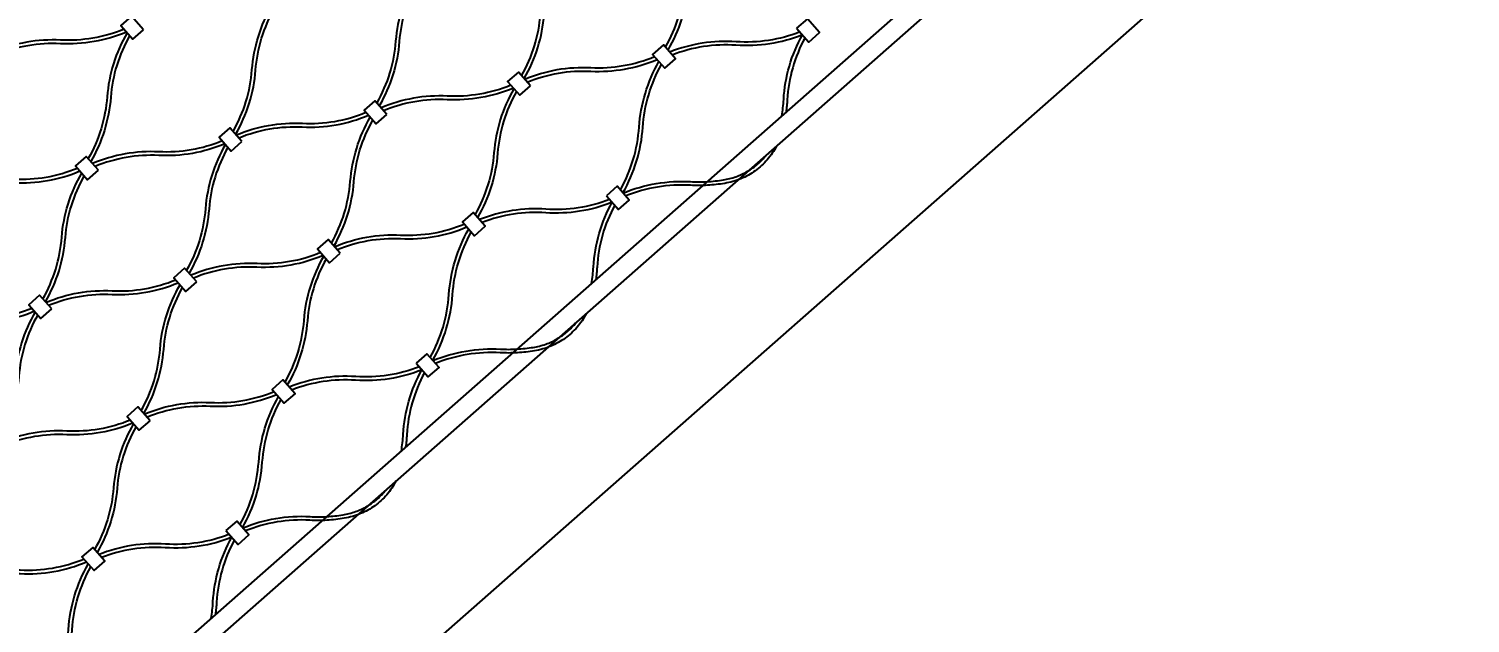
# Model space of a CAD drawing. Header units: millimetres. Extents: x 832728086 to 834530684, y 817551485 to 818349469.
# Drawn here: x 834421132 to 834421735, y 817819028 to 817819277 of the extents above; entities that cross this region are included whole.
import ezdxf

# ---------------------------------------------------------------- set-up
doc = ezdxf.new("R2010")
doc.units = ezdxf.units.MM
doc.header["$LTSCALE"] = 100
doc.layers.add('056-Railing-l', color=6, linetype='Continuous', lineweight=25)
for name, color, linetype in [('A-COLS', 3, 'Continuous'), ('DLN0401_', 7, 'Continuous'), ('mesh- l', 8, 'Continuous')]:
    doc.layers.add(name, color=color, linetype=linetype)
doc.styles.get("Standard").update_dxf_attribs({"font": 'swiss.ttf'})

msp = doc.modelspace()

# ---------------------------------------------------------------- linework, layer by layer
at = {"layer": '056-Railing-l'}
for points in [[(834421017.3216, 817818862.1527), (834422015.7335, 817819740.83)], [(834421022.6069, 817818856.1472), (834422021.0188, 817819734.8245)]]:
    msp.add_lwpolyline(points, dxfattribs=at)
at = {"layer": 'A-COLS'}
msp.add_line((834424152.0256, 817821529.0111, 0.0052), (834419835.8825, 817817730.4819, 0.0052), dxfattribs=at)
at = {"layer": 'mesh- l'}
for points in [[(834421414.3321, 817819321.5626, 0.05643381), (834421408.6405, 817819308.6165, 0.05608633), (834421405.9778, 817819294.7264, -0.05520174), (834421403.4447, 817819281.3853, -0.05548959), (834421398.0471, 817819268.9256)], [(834421415.3989, 817819320.3503, 0.05541212), (834421410.015, 817819307.9022, 0.05509445), (834421407.4877, 817819294.5762, -0.0561917), (834421404.8191, 817819280.6711, -0.05650781), (834421399.1137, 817819267.7137)], [(834421337.9659, 817819256.971, 0.05541212), (834421343.3498, 817819269.4192, 0.05509445), (834421345.8771, 817819282.7452, -0.0561917), (834421348.5458, 817819296.6503, -0.05650781), (834421354.2511, 817819309.6077)], [(834421339.0328, 817819255.7588, 0.05643381), (834421344.7244, 817819268.7049, 0.05608633), (834421347.3871, 817819282.595, -0.05520174), (834421349.9202, 817819295.9361, -0.05548959), (834421355.3177, 817819308.3958)], [(834421293.6389, 817819298.2565, 0.05643381), (834421287.9473, 817819285.3105, 0.05608633), (834421285.2846, 817819271.4204, -0.05520174), (834421282.7515, 817819258.0793, -0.05548959), (834421277.3539, 817819245.6196)], [(834421294.7057, 817819297.0443, 0.05541212), (834421289.3218, 817819284.5962, 0.05509445), (834421286.7945, 817819271.2702, -0.0561917), (834421284.1259, 817819257.3651, -0.05650781), (834421278.4205, 817819244.4076)], [(834421217.2727, 817819233.665, 0.05541212), (834421222.6566, 817819246.1132, 0.05509445), (834421225.1839, 817819259.4391, -0.0561917), (834421227.8526, 817819273.3443, -0.05650781), (834421233.5579, 817819286.3017)], [(834421218.3396, 817819232.4528, 0.05643381), (834421224.0312, 817819245.3988, 0.05608633), (834421226.6939, 817819259.289, -0.05520174), (834421229.227, 817819272.63, -0.05548959), (834421234.6245, 817819285.0897)], [(834421171.6481, 817819276.4249, -0.05541212), (834421158.6168, 817819272.6663, -0.05509445), (834421145.0777, 817819271.8527, 0.0561917), (834421130.9462, 817819270.9724, 0.05650781), (834421117.3689, 817819266.9596)], [(834421172.7149, 817819275.2127, -0.05643381), (834421159.1506, 817819271.2121, -0.05608633), (834421145.0348, 817819270.3358, 0.05520174), (834421131.48, 817819269.5184, 0.05548959), (834421118.4354, 817819265.7477)], [(834421172.9457, 817819274.9505, 0.05643381), (834421167.2541, 817819262.0045, 0.05608633), (834421164.5914, 817819248.1143, -0.05520174), (834421162.0583, 817819234.7733, -0.05548959), (834421156.6607, 817819222.3136)], [(834421454.3689, 817819275.2842, -0.05599755), (834421441.2697, 817819271.7544, -0.0550563), (834421427.7121, 817819271.1938, 0.05611313), (834421413.5612, 817819270.5788, 0.05708602), (834421399.9116, 817819266.8071)], [(834421174.0125, 817819273.7383, 0.05541212), (834421168.6286, 817819261.2901, 0.05509445), (834421166.1013, 817819247.9642, -0.0561917), (834421163.4327, 817819234.059, -0.05650781), (834421157.7273, 817819221.1016)], [(834421455.4415, 817819274.0654, -0.05708602), (834421441.7919, 817819270.2937, -0.05611313), (834421427.641, 817819269.6787, 0.0550563), (834421414.0834, 817819269.118, 0.05599755), (834421400.9842, 817819265.5883)], [(834421446.8048, 817819240.1301, 0.01408298), (834421447.2957, 817819243.5723, 0.01401475), (834421447.5926, 817819247.0368, -0.05610981), (834421449.9828, 817819260.9982, -0.05708383), (834421455.4415, 817819274.0654)], [(834421456.5156, 817819272.8479, 0.05599537), (834421451.3663, 817819260.2964, 0.05505305), (834421449.1046, 817819246.9167, -0.01031216), (834421448.9001, 817819244.3026, -0.0103492), (834421448.5878, 817819241.6992)], [(834421339.2635, 817819255.4966, -0.05643381), (834421352.8278, 817819259.4972, -0.05608633), (834421366.9437, 817819260.3735, 0.05520174), (834421380.4985, 817819261.191, 0.05548959), (834421393.543, 817819264.9617)], [(834421340.3304, 817819254.2844, -0.05541212), (834421353.3617, 817819258.043, -0.05509445), (834421366.9008, 817819258.8567, 0.0561917), (834421381.0323, 817819259.7369, 0.05650781), (834421394.6096, 817819263.7497)], [(834421379.3003, 817819209.2182, 0.05501314), (834421384.6619, 817819221.9145, 0.05502564), (834421387.1254, 817819235.4745, -0.05608013), (834421389.7269, 817819249.6247, -0.05606721), (834421395.4075, 817819262.8431)], [(834421380.3729, 817819207.9994, 0.05606721), (834421386.0535, 817819221.2179, 0.05608013), (834421388.655, 817819235.368, -0.05502564), (834421391.1185, 817819248.928, -0.05501314), (834421396.4801, 817819261.6243)], [(834421333.4618, 817819253.0071, -0.05541212), (834421320.4305, 817819249.2484, -0.05509445), (834421306.8914, 817819248.4348, 0.0561917), (834421292.7599, 817819247.5545, 0.05650781), (834421279.1826, 817819243.5417)], [(834421334.5286, 817819251.7949, -0.05643381), (834421320.9644, 817819247.7943, -0.05608633), (834421306.8485, 817819246.918, 0.05520174), (834421293.2937, 817819246.1005, 0.05548959), (834421280.2492, 817819242.3298)], [(834421334.7594, 817819251.5326, 0.05643381), (834421329.0678, 817819238.5866, 0.05608633), (834421326.4051, 817819224.6965, -0.05520174), (834421323.872, 817819211.3554, -0.05548959), (834421318.4744, 817819198.8957)], [(834421335.8263, 817819250.3204, 0.05541212), (834421330.4423, 817819237.8723, 0.05509445), (834421327.9151, 817819224.5463, -0.0561917), (834421325.2464, 817819210.6412, -0.05650781), (834421319.541, 817819197.6838)], [(834421218.5703, 817819232.1906, -0.05643381), (834421232.1346, 817819236.1911, -0.05608633), (834421246.2505, 817819237.0675, 0.05520174), (834421259.8053, 817819237.8849, 0.05548959), (834421272.8498, 817819241.6556)], [(834421219.6372, 817819230.9783, -0.05541212), (834421232.6685, 817819234.737, -0.05509445), (834421246.2076, 817819235.5506, 0.0561917), (834421260.3391, 817819236.4309, 0.05650781), (834421273.9164, 817819240.4437)], [(834421258.3932, 817819186.9411, 0.05541212), (834421263.7772, 817819199.3893, 0.05509445), (834421266.3044, 817819212.7152, -0.0561917), (834421268.9731, 817819226.6204, -0.05650781), (834421274.6785, 817819239.5778)], [(834421259.4601, 817819185.7289, 0.05643381), (834421265.1517, 817819198.6749, 0.05608633), (834421267.8144, 817819212.5651, -0.05520174), (834421270.3475, 817819225.9062, -0.05548959), (834421275.7451, 817819238.3659)], [(834421212.7686, 817819229.7011, -0.05541212), (834421199.7373, 817819225.9424, -0.05509445), (834421186.1982, 817819225.1288, 0.0561917), (834421172.0667, 817819224.2485, 0.05650781), (834421158.4894, 817819220.2357)], [(834421213.8354, 817819228.4888, -0.05643381), (834421200.2712, 817819224.4883, -0.05608633), (834421186.1553, 817819223.612, 0.05520174), (834421172.6005, 817819222.7945, 0.05548959), (834421159.556, 817819219.0238)], [(834421214.0662, 817819228.2266, 0.05643381), (834421208.3746, 817819215.2806, 0.05608633), (834421205.7119, 817819201.3904, -0.05520174), (834421203.1788, 817819188.0494, -0.05548959), (834421197.7812, 817819175.5897)], [(834421215.1331, 817819227.0144, 0.05541212), (834421209.7491, 817819214.5663, 0.05509445), (834421207.2219, 817819201.2403, -0.0561917), (834421204.5532, 817819187.3351, -0.05650781), (834421198.8478, 817819174.3777)], [(834421444.5424, 817819227.482, -0.05861222), (834421440.7355, 817819221.8323, -0.05918417), (834421435.7169, 817819217.2265, -0.02931437), (834421432.8201, 817819215.3873, -0.02849813), (834421429.7302, 817819213.8943, -0.02885982), (834421426.3847, 817819212.7281, -0.02750146), (834421422.9287, 817819211.9454, -0.0280161), (834421415.7691, 817819211.1422, -0.02801983), (834421408.5645, 817819211.1446, 0.05502888), (834421394.8027, 817819210.4063, 0.05501523), (834421381.5331, 817819206.6843)], [(834421380.459, 817819207.9017, -0.05606931), (834421394.2866, 817819211.8745, -0.05608344), (834421408.6513, 817819212.6754, 0.02749376), (834421415.5523, 817819212.6659, 0.02749016), (834421422.4127, 817819213.4137, 0.04358453), (834421427.6102, 817819214.7444, 0.04703204), (834421432.4799, 817819216.9881, 0.04662132), (834421436.7032, 817819219.9962, 0.04736718), (834421440.2899, 817819223.7396)], [(834421097.8771, 817819208.8845, -0.05643381), (834421111.4414, 817819212.8851, -0.05608633), (834421125.5573, 817819213.7614, 0.05520174), (834421139.1121, 817819214.5789, 0.05548959), (834421152.1566, 817819218.3496)], [(834421098.944, 817819207.6723, -0.05541212), (834421111.9753, 817819211.431, -0.05509445), (834421125.5144, 817819212.2446, 0.0561917), (834421139.6459, 817819213.1249, 0.05650781), (834421153.2232, 817819217.1377)], [(834421137.7, 817819163.6351, 0.05541212), (834421143.084, 817819176.0832, 0.05509445), (834421145.6112, 817819189.4092, -0.0561917), (834421148.2799, 817819203.3143, -0.05650781), (834421153.9853, 817819216.2718)], [(834421138.7669, 817819162.4229, 0.05643381), (834421144.4585, 817819175.3689, 0.05608633), (834421147.1212, 817819189.259, -0.05520174), (834421149.6543, 817819202.6001, -0.05548959), (834421155.0519, 817819215.0598)], [(834421374.7962, 817819205.2542, -0.05599755), (834421361.697, 817819201.7245, -0.0550563), (834421348.1394, 817819201.1639, 0.05611313), (834421333.9885, 817819200.5488, 0.05708602), (834421320.3389, 817819196.7772)], [(834421375.8688, 817819204.0355, -0.05708602), (834421362.2192, 817819200.2638, -0.05611313), (834421348.0683, 817819199.6487, 0.0550563), (834421334.5107, 817819199.0881, 0.05599755), (834421321.4115, 817819195.5584)], [(834421367.2321, 817819170.1001, 0.01408298), (834421367.7231, 817819173.5424, 0.01401475), (834421368.0199, 817819177.0068, -0.05610981), (834421370.4102, 817819190.9683, -0.05708383), (834421375.8688, 817819204.0355)], [(834421376.943, 817819202.818, 0.05599537), (834421371.7936, 817819190.2665, 0.05505305), (834421369.532, 817819176.8868, -0.01031216), (834421369.3274, 817819174.2727, -0.0103492), (834421369.0151, 817819171.6693)], [(834421259.6909, 817819185.4667, -0.05643381), (834421273.2551, 817819189.4673, -0.05608633), (834421287.371, 817819190.3436, 0.05520174), (834421300.9258, 817819191.161, 0.05548959), (834421313.9703, 817819194.9317)], [(834421260.7577, 817819184.2545, -0.05541212), (834421273.789, 817819188.0131, -0.05509445), (834421287.3281, 817819188.8267, 0.0561917), (834421301.4596, 817819189.707, 0.05650781), (834421315.0369, 817819193.7198)], [(834421299.7276, 817819139.1883, 0.05501314), (834421305.0892, 817819151.8846, 0.05502564), (834421307.5527, 817819165.4446, -0.05608013), (834421310.1542, 817819179.5947, -0.05606721), (834421315.8348, 817819192.8132)], [(834421300.8003, 817819137.9695, 0.05606721), (834421306.4808, 817819151.188, 0.05608013), (834421309.0823, 817819165.3381, -0.05502564), (834421311.5459, 817819178.8981, -0.05501314), (834421316.9074, 817819191.5944)], [(834421253.8891, 817819182.9772, -0.05541212), (834421240.8578, 817819179.2185, -0.05509445), (834421227.3187, 817819178.4049, 0.0561917), (834421213.1872, 817819177.5246, 0.05650781), (834421199.6099, 817819173.5118)], [(834421254.956, 817819181.7649, -0.05643381), (834421241.3917, 817819177.7644, -0.05608633), (834421227.2758, 817819176.8881, 0.05520174), (834421213.721, 817819176.0706, 0.05548959), (834421200.6765, 817819172.2999)], [(834421255.1867, 817819181.5027, 0.05643381), (834421249.4951, 817819168.5567, 0.05608633), (834421246.8324, 817819154.6666, -0.05520174), (834421244.2993, 817819141.3255, -0.05548959), (834421238.9018, 817819128.8658)], [(834421256.2536, 817819180.2905, 0.05541212), (834421250.8697, 817819167.8424, 0.05509445), (834421248.3424, 817819154.5164, -0.0561917), (834421245.6737, 817819140.6113, -0.05650781), (834421239.9684, 817819127.6538)], [(834421138.9977, 817819162.1607, -0.05643381), (834421152.5619, 817819166.1612, -0.05608633), (834421166.6778, 817819167.0375, 0.05520174), (834421180.2326, 817819167.855, 0.05548959), (834421193.2771, 817819171.6257)], [(834421140.0645, 817819160.9484, -0.05541212), (834421153.0958, 817819164.7071, -0.05509445), (834421166.6349, 817819165.5207, 0.0561917), (834421180.7664, 817819166.401, 0.05650781), (834421194.3437, 817819170.4138)], [(834421178.8206, 817819116.9112, 0.05541212), (834421184.2045, 817819129.3593, 0.05509445), (834421186.7318, 817819142.6853, -0.0561917), (834421189.4004, 817819156.5905, -0.05650781), (834421195.1058, 817819169.5479)], [(834421179.8874, 817819115.699, 0.05643381), (834421185.579, 817819128.645, 0.05608633), (834421188.2417, 817819142.5352, -0.05520174), (834421190.7748, 817819155.8762, -0.05548959), (834421196.1724, 817819168.3359)], [(834421133.1959, 817819159.6711, -0.05541212), (834421120.1646, 817819155.9125, -0.05509445), (834421106.6255, 817819155.0989, 0.0561917), (834421092.494, 817819154.2186, 0.05650781), (834421078.9167, 817819150.2058)], [(834421134.2628, 817819158.4589, -0.05643381), (834421120.6985, 817819154.4583, -0.05608633), (834421106.5826, 817819153.582, 0.05520174), (834421093.0278, 817819152.7646, 0.05548959), (834421079.9833, 817819148.9939)], [(834421134.4935, 817819158.1967, 0.05643381), (834421128.8019, 817819145.2507, 0.05608633), (834421126.1392, 817819131.3605, -0.05520174), (834421123.6061, 817819118.0195, -0.05548959), (834421118.2086, 817819105.5598)], [(834421135.5604, 817819156.9845, 0.05541212), (834421130.1765, 817819144.5363, 0.05509445), (834421127.6492, 817819131.2104, -0.0561917), (834421124.9805, 817819117.3052, -0.05650781), (834421119.2752, 817819104.3478)], [(834421364.9697, 817819157.4521, -0.05861222), (834421361.1628, 817819151.8024, -0.05918417), (834421356.1442, 817819147.1966, -0.02931437), (834421353.2474, 817819145.3574, -0.02849813), (834421350.1575, 817819143.8644, -0.02885982), (834421346.812, 817819142.6982, -0.02750146), (834421343.356, 817819141.9155, -0.0280161), (834421336.1964, 817819141.1123, -0.02801983), (834421328.9918, 817819141.1146, 0.05502888), (834421315.23, 817819140.3763, 0.05501523), (834421301.9605, 817819136.6544)], [(834421300.8863, 817819137.8718, -0.05606931), (834421314.714, 817819141.8446, -0.05608344), (834421329.0786, 817819142.6455, 0.02749376), (834421335.9796, 817819142.636, 0.02749016), (834421342.84, 817819143.3837, 0.04358453), (834421348.0375, 817819144.7144, 0.04703204), (834421352.9072, 817819146.9581, 0.04662132), (834421357.1305, 817819149.9663, 0.04736718), (834421360.7173, 817819153.7097)], [(834421295.2235, 817819135.2243, -0.05599755), (834421282.1244, 817819131.6946, -0.0550563), (834421268.5667, 817819131.134, 0.05611313), (834421254.4158, 817819130.5189, 0.05708602), (834421240.7662, 817819126.7473)], [(834421296.2961, 817819134.0055, -0.05708602), (834421282.6465, 817819130.2339, -0.05611313), (834421268.4956, 817819129.6188, 0.0550563), (834421254.938, 817819129.0582, 0.05599755), (834421241.8388, 817819125.5285)], [(834421287.6594, 817819100.0702, 0.01408298), (834421288.1504, 817819103.5125, 0.01401475), (834421288.4473, 817819106.9769, -0.05610981), (834421290.8375, 817819120.9384, -0.05708383), (834421296.2961, 817819134.0055)], [(834421297.3703, 817819132.7881, 0.05599537), (834421292.2209, 817819120.2366, 0.05505305), (834421289.9593, 817819106.8568, -0.01031216), (834421289.7548, 817819104.2428, -0.0103492), (834421289.4424, 817819101.6394)], [(834421180.1182, 817819115.4368, -0.05643381), (834421193.6825, 817819119.4373, -0.05608633), (834421207.7983, 817819120.3137, 0.05520174), (834421221.3531, 817819121.1311, 0.05548959), (834421234.3976, 817819124.9018)], [(834421181.185, 817819114.2245, -0.05541212), (834421194.2163, 817819117.9832, -0.05509445), (834421207.7554, 817819118.7968, 0.0561917), (834421221.8869, 817819119.6771, 0.05650781), (834421235.4642, 817819123.6899)], [(834421220.155, 817819069.1584, 0.05501314), (834421225.5165, 817819081.8547, 0.05502564), (834421227.98, 817819095.4147, -0.05608013), (834421230.5816, 817819109.5648, -0.05606721), (834421236.2621, 817819122.7833)], [(834421221.2276, 817819067.9396, 0.05606721), (834421226.9081, 817819081.158, 0.05608013), (834421229.5096, 817819095.3082, -0.05502564), (834421231.9732, 817819108.8682, -0.05501314), (834421237.3347, 817819121.5645)], [(834421174.3164, 817819112.9473, -0.05541212), (834421161.2851, 817819109.1886, -0.05509445), (834421147.746, 817819108.375, 0.0561917), (834421133.6145, 817819107.4947, 0.05650781), (834421120.0372, 817819103.4819)], [(834421175.3833, 817819111.735, -0.05643381), (834421161.819, 817819107.7345, -0.05608633), (834421147.7031, 817819106.8581, 0.05520174), (834421134.1483, 817819106.0407, 0.05548959), (834421121.1038, 817819102.27)], [(834421175.6141, 817819111.4728, 0.05643381), (834421169.9225, 817819098.5268, 0.05608633), (834421167.2597, 817819084.6366, -0.05520174), (834421164.7266, 817819071.2956, -0.05548959), (834421159.3291, 817819058.8359)], [(834421176.6809, 817819110.2606, 0.05541212), (834421171.297, 817819097.8125, 0.05509445), (834421168.7697, 817819084.4865, -0.0561917), (834421166.1011, 817819070.5813, -0.05650781), (834421160.3957, 817819057.6239)], [(834421221.3137, 817819067.8419, -0.05606931), (834421235.1413, 817819071.8147, -0.05608344), (834421249.506, 817819072.6156, 0.02749376), (834421256.407, 817819072.6061, 0.02749016), (834421263.2674, 817819073.3538, 0.04358453), (834421268.4648, 817819074.6845, 0.04703204), (834421273.3346, 817819076.9282, 0.04662132), (834421277.5578, 817819079.9364, 0.04736718), (834421281.1446, 817819083.6798)], [(834421285.397, 817819087.4222, -0.05861222), (834421281.5901, 817819081.7725, -0.05918417), (834421276.5715, 817819077.1667, -0.02931437), (834421273.6747, 817819075.3275, -0.02849813), (834421270.5848, 817819073.8345, -0.02885982), (834421267.2393, 817819072.6683, -0.02750146), (834421263.7834, 817819071.8856, -0.0280161), (834421256.6237, 817819071.0824, -0.02801983), (834421249.4191, 817819071.0847, 0.05502888), (834421235.6573, 817819070.3464, 0.05501523), (834421222.3878, 817819066.6244)], [(834421215.6508, 817819065.1944, -0.05599755), (834421202.5517, 817819061.6647, -0.0550563), (834421188.994, 817819061.1041, 0.05611313), (834421174.8432, 817819060.489, 0.05708602), (834421161.1935, 817819056.7173)], [(834421216.7235, 817819063.9756, -0.05708602), (834421203.0738, 817819060.204, -0.05611313), (834421188.923, 817819059.5889, 0.0550563), (834421175.3653, 817819059.0283, 0.05599755), (834421162.2662, 817819055.4986)], [(834421208.0867, 817819030.0403, 0.01408298), (834421208.5777, 817819033.4826, 0.01401475), (834421208.8746, 817819036.947, -0.05610981), (834421211.2648, 817819050.9085, -0.05708383), (834421216.7235, 817819063.9756)], [(834421217.7976, 817819062.7582, 0.05599537), (834421212.6482, 817819050.2067, 0.05505305), (834421210.3866, 817819036.8269, -0.01031216), (834421210.1821, 817819034.2129, -0.0103492), (834421209.8697, 817819031.6095)], [(834421100.5455, 817819045.4069, -0.05643381), (834421114.1098, 817819049.4074, -0.05608633), (834421128.2257, 817819050.2837, 0.05520174), (834421141.7805, 817819051.1012, 0.05548959), (834421154.825, 817819054.8719)], [(834421101.6123, 817819044.1946, -0.05541212), (834421114.6437, 817819047.9533, -0.05509445), (834421128.1827, 817819048.7669, 0.0561917), (834421142.3143, 817819049.6472, 0.05650781), (834421155.8916, 817819053.66)], [(834421140.5823, 817818999.1285, 0.05501314), (834421145.9438, 817819011.8248, 0.05502564), (834421148.4074, 817819025.3847, -0.05608013), (834421151.0089, 817819039.5349, -0.05606721), (834421156.6894, 817819052.7534)], [(834421141.6549, 817818997.9097, 0.05606721), (834421147.3354, 817819011.1281, 0.05608013), (834421149.937, 817819025.2783, -0.05502564), (834421152.4005, 817819038.8383, -0.05501314), (834421157.7621, 817819051.5346)]]:
    msp.add_lwpolyline(points, format="xyb", dxfattribs=at)
for points in [[(834421179.8665, 817819276.1685), (834421174.8023, 817819281.9227), (834421170.2982, 817819277.9587), (834421175.3624, 817819272.2045)], [(834421453.0226, 817819276.8139), (834421458.0868, 817819271.0596), (834421462.5909, 817819275.0236), (834421457.5267, 817819280.7778)], [(834421392.7622, 817819265.8489), (834421397.8263, 817819260.0946), (834421402.3304, 817819264.0586), (834421397.2663, 817819269.8128)], [(834421402.3304, 817819264.0586), (834421397.2663, 817819269.8128), (834421392.7622, 817819265.8489), (834421397.8263, 817819260.0946)], [(834421341.6802, 817819252.7506), (834421336.6161, 817819258.5048), (834421332.1119, 817819254.5409), (834421337.1761, 817819248.7866)], [(834421281.6373, 817819240.7526), (834421276.5731, 817819246.5068), (834421272.069, 817819242.5429), (834421277.1331, 817819236.7886)], [(834421220.987, 817819229.4446), (834421215.9229, 817819235.1988), (834421211.4188, 817819231.2348), (834421216.4829, 817819225.4806)], [(834421160.9441, 817819217.4465), (834421155.8799, 817819223.2008), (834421151.3758, 817819219.2368), (834421156.4399, 817819213.4826)], [(834421373.4499, 817819206.7839), (834421378.5141, 817819201.0297), (834421383.0182, 817819204.9937), (834421377.9541, 817819210.7479)], [(834421313.1895, 817819195.819), (834421318.2537, 817819190.0647), (834421322.7578, 817819194.0287), (834421317.6936, 817819199.7829)], [(834421322.7578, 817819194.0287), (834421317.6936, 817819199.7829), (834421313.1895, 817819195.819), (834421318.2537, 817819190.0647)], [(834421262.1075, 817819182.7207), (834421257.0434, 817819188.4749), (834421252.5393, 817819184.511), (834421257.6034, 817819178.7567)], [(834421202.0646, 817819170.7227), (834421197.0004, 817819176.4769), (834421192.4963, 817819172.5129), (834421197.5605, 817819166.7587)], [(834421141.4143, 817819159.4146), (834421136.3502, 817819165.1689), (834421131.8461, 817819161.2049), (834421136.9102, 817819155.4507)], [(834421141.4143, 817819159.4146), (834421136.3502, 817819165.1689), (834421131.8461, 817819161.2049), (834421136.9102, 817819155.4507)], [(834421293.8773, 817819136.754), (834421298.9414, 817819130.9998), (834421303.4455, 817819134.9637), (834421298.3814, 817819140.718)], [(834421233.6168, 817819125.789), (834421238.681, 817819120.0348), (834421243.1851, 817819123.9988), (834421238.1209, 817819129.753)], [(834421243.1851, 817819123.9988), (834421238.1209, 817819129.753), (834421233.6168, 817819125.789), (834421238.681, 817819120.0348)], [(834421182.5349, 817819112.6908), (834421177.4707, 817819118.445), (834421172.9666, 817819114.481), (834421178.0308, 817819108.7268)], [(834421182.5349, 817819112.6908), (834421177.4707, 817819118.445), (834421172.9666, 817819114.481), (834421178.0308, 817819108.7268)], [(834421214.3046, 817819066.7241), (834421219.3687, 817819060.9699), (834421223.8729, 817819064.9338), (834421218.8087, 817819070.6881)], [(834421154.0441, 817819055.7591), (834421159.1083, 817819050.0049), (834421163.6124, 817819053.9689), (834421158.5483, 817819059.7231)], [(834421163.6124, 817819053.9689), (834421158.5483, 817819059.7231), (834421154.0441, 817819055.7591), (834421159.1083, 817819050.0049)]]:
    msp.add_lwpolyline(points, close=True, dxfattribs=at)
for points in [[(834421276.5731, 817819246.5068), (834421272.069, 817819242.5429)], [(834421281.6373, 817819240.7526), (834421276.5731, 817819246.5068)], [(834421272.069, 817819242.5429), (834421277.1331, 817819236.7886)], [(834421277.1331, 817819236.7886), (834421281.6373, 817819240.7526)], [(834421155.8799, 817819223.2008), (834421151.3758, 817819219.2368)], [(834421160.9441, 817819217.4465), (834421155.8799, 817819223.2008)], [(834421151.3758, 817819219.2368), (834421156.4399, 817819213.4826)], [(834421156.4399, 817819213.4826), (834421160.9441, 817819217.4465)], [(834421197.0004, 817819176.4769), (834421192.4963, 817819172.5129)], [(834421192.4963, 817819172.5129), (834421197.5605, 817819166.7587)], [(834421202.0646, 817819170.7227), (834421197.0004, 817819176.4769)], [(834421197.5605, 817819166.7587), (834421202.0646, 817819170.7227)]]:
    msp.add_lwpolyline(points, dxfattribs=at)

# ---------------------------------------------------------------- texts
at = {"layer": 'DLN0401_', "color": 3, "width": 0.8}
msp.add_text('%%UEAST SOUTH ELEVATION', height=562.5, rotation=41.3501966, dxfattribs=at).set_placement((834421700.1301, 817813870.1788))

doc.saveas('drawing.dxf')
